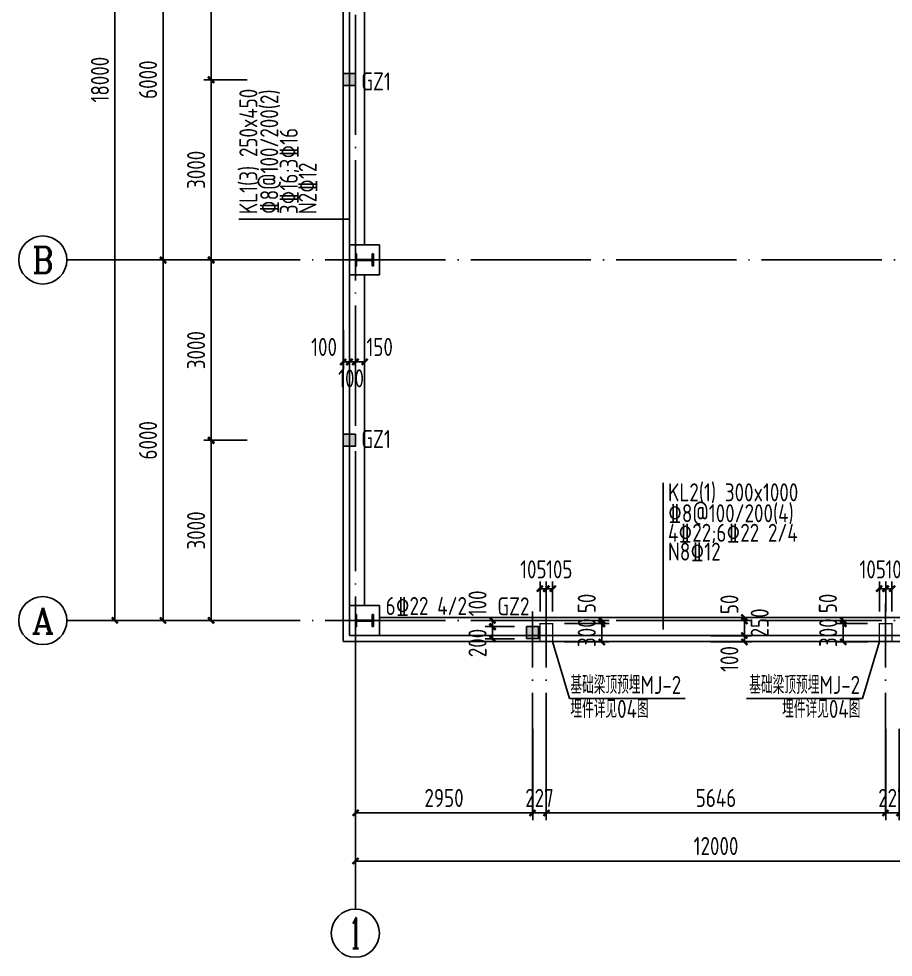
# Model space of a CAD drawing. Header units: millimetres. Extents: x 865974 to 875117, y 41124 to 44891.
# Drawn here: x 867465.5 to 867611, y 41396.4 to 41552.5 of the extents above; entities that cross this region are included whole.
import ezdxf
from ezdxf.enums import TextEntityAlignment as Align

# ---------------------------------------------------------------- set-up
doc = ezdxf.new("R2010")
doc.units = ezdxf.units.MM
doc.header["$LTSCALE"] = 1000
doc.header["$MEASUREMENT"] = 0
doc.linetypes.add('DOTE', pattern=[2.42, 2, -0.2, 0.02, -0.2])
for name, color, linetype in [('AXIS', 3, 'Continuous'), ('AXIS_TEXT', 7, 'Continuous'), ('DOTE', 1, 'DOTE'), ('M_Prof', 2, 'Continuous'), ('尺寸标注', 7, 'Continuous'), ('层14', 2, 'Continuous'), ('标注', 7, 'Continuous'), ('梁', 4, 'Continuous'), ('梁集中标注', 2, 'Continuous')]:
    doc.layers.add(name, color=color, linetype=linetype)
doc.styles.add('_TCH_AXIS', font='COMPLEX', dxfattribs={"bigfont": 'GBCBIG'})
doc.styles.add('COMPLEX', font='COMPLEX')
doc.styles.add('GBHZ', font='gbenor.shx', dxfattribs={"width": 0.9, "bigfont": 'gbcbig.shx'})
doc.dimstyles.new('Y100', dxfattribs={"dimscale": 0, "dimtxt": 3, "dimasz": 0.01, "dimexe": 1.2, "dimexo": 2, "dimgap": 1, "dimtad": 1, "dimdec": 0, "dimlfac": 100, "dimzin": 0, "dimdsep": 46, "dimtxsty": 'GBHZ', "dimblk": 'DX', "dimcen": 0.09, "dimdle": 1, "dimclrd": 7, "dimclre": 7, "dimclrt": 7, "dimadec": 0, "dimazin": 0, "dimtfac": 1, "dimtdec": 0, "dimtix": 1, "dimtmove": 2, "dimatfit": 3, "dimldrblk": 'DX', "dimfxl": 0, "dimtolj": 1, "dimtzin": 0, "dimarcsym": 0})

# ---------------------------------------------------------------- blocks, each defined once
blk = doc.blocks.new('_AXISO')
blk.add_circle((0, 0), 0.5)
at = {"layer": 'AXIS_TEXT', "style": 'COMPLEX', "width": 1.041667}
blk.add_attdef('A', text='', height=0.56, dxfattribs=at).set_placement((-0.25, -0.28), (0.25, -0.28), align=Align.FIT)
blk = doc.blocks.new('DX')
at = {"color": 0, "linetype": 'ByBlock', "const_width": 40}
blk.add_lwpolyline([(-54, -51), (46, 49)], dxfattribs=at)
blk = doc.blocks.new('*D600')
at = {"layer": 'Defpoints', "color": 0, "transparency": 16777216}
for p in [(867489.53, 41512.38), (867505.53, 41512.38), (867505.53, 41452.38)]:
    blk.add_point(p, dxfattribs=at)
at = {"layer": '标注', "color": 7, "lineweight": -2, "transparency": 16777216}
for p, q in [((867503.53, 41512.38), (867488.33, 41512.38)), ((867489.53, 41452.39), (867489.53, 41512.37)), ((867503.53, 41452.38), (867488.33, 41452.38))]:
    blk.add_line(p, q, dxfattribs=at)
at = {"layer": '标注', "color": 7, "lineweight": -2, "transparency": 16777216, "xscale": 0.01, "yscale": 0.01, "zscale": 0.01}
for p, rotation in [((867489.53, 41512.38), 90), ((867489.53, 41452.38), 270)]:
    blk.add_blockref('DX', p, dxfattribs=dict(at, rotation=rotation))
at = {"layer": '标注', "color": 7, "transparency": 16777216, "insert": (867487.03, 41482.38), "char_height": 3, "attachment_point": 5, "rotation": 90, "style": 'GBHZ'}
blk.add_mtext('\\A1;6000', dxfattribs=at)
blk = doc.blocks.new('*D601')
at = {"layer": 'Defpoints', "color": 0, "transparency": 16777216}
for p in [(867489.53, 41572.38), (867505.53, 41572.38), (867505.53, 41512.38)]:
    blk.add_point(p, dxfattribs=at)
at = {"layer": '标注', "color": 7, "lineweight": -2, "transparency": 16777216}
for p, q in [((867503.53, 41572.38), (867488.33, 41572.38)), ((867489.53, 41512.39), (867489.53, 41572.37)), ((867503.53, 41512.38), (867488.33, 41512.38))]:
    blk.add_line(p, q, dxfattribs=at)
at = {"layer": '标注', "color": 7, "lineweight": -2, "transparency": 16777216, "xscale": 0.01, "yscale": 0.01, "zscale": 0.01}
for p, rotation in [((867489.53, 41572.38), 90), ((867489.53, 41512.38), 270)]:
    blk.add_blockref('DX', p, dxfattribs=dict(at, rotation=rotation))
at = {"layer": '标注', "color": 7, "transparency": 16777216, "insert": (867487.03, 41542.38), "char_height": 3, "attachment_point": 5, "rotation": 90, "style": 'GBHZ'}
blk.add_mtext('\\A1;6000', dxfattribs=at)
blk = doc.blocks.new('*D603')
at = {"layer": 'Defpoints', "color": 0, "transparency": 16777216}
for p in [(867505.53, 41632.38), (867481.53, 41452.38), (867505.53, 41452.38)]:
    blk.add_point(p, dxfattribs=at)
at = {"layer": '标注', "color": 7, "lineweight": -2, "transparency": 16777216}
for p, q in [((867503.53, 41632.38), (867480.33, 41632.38)), ((867481.53, 41632.37), (867481.53, 41452.39)), ((867503.53, 41452.38), (867480.33, 41452.38))]:
    blk.add_line(p, q, dxfattribs=at)
at = {"layer": '标注', "color": 7, "lineweight": -2, "transparency": 16777216, "xscale": 0.01, "yscale": 0.01, "zscale": 0.01}
for p, rotation in [((867481.53, 41632.38), 90), ((867481.53, 41452.38), 270)]:
    blk.add_blockref('DX', p, dxfattribs=dict(at, rotation=rotation))
at = {"layer": '标注', "color": 7, "transparency": 16777216, "insert": (867479.03, 41542.38), "char_height": 3, "attachment_point": 5, "rotation": 90, "style": 'GBHZ'}
blk.add_mtext('\\A1;18000', dxfattribs=at)
blk = doc.blocks.new('*D604')
at = {"layer": 'Defpoints', "color": 0, "transparency": 16777216}
for p in [(867521.53, 41436.38), (867641.53, 41436.38), (867641.53, 41412.38)]:
    blk.add_point(p, dxfattribs=at)
at = {"layer": '标注', "color": 7, "lineweight": -2, "transparency": 16777216}
for p, q in [((867521.53, 41434.38), (867521.53, 41411.18)), ((867641.53, 41434.38), (867641.53, 41411.18)), ((867521.54, 41412.38), (867641.52, 41412.38))]:
    blk.add_line(p, q, dxfattribs=at)
at = {"layer": '标注', "color": 7, "lineweight": -2, "transparency": 16777216, "xscale": 0.01, "yscale": 0.01, "zscale": 0.01, "rotation": 180}
blk.add_blockref('DX', (867521.53, 41412.38), dxfattribs=at)
at = {"layer": '标注', "color": 7, "lineweight": -2, "transparency": 16777216, "xscale": 0.01, "yscale": 0.01, "zscale": 0.01}
blk.add_blockref('DX', (867641.53, 41412.38), dxfattribs=at)
at = {"layer": '标注', "color": 7, "transparency": 16777216, "insert": (867581.53, 41414.88), "char_height": 3, "attachment_point": 5, "style": 'GBHZ'}
blk.add_mtext('\\A1;12000', dxfattribs=at)
blk = doc.blocks.new('*D693')
at = {"layer": 'Defpoints', "color": 0, "transparency": 16777216}
for p in [(867497.53, 41482.38), (867505.53, 41482.38), (867505.53, 41452.38)]:
    blk.add_point(p, dxfattribs=at)
at = {"layer": '标注', "color": 7, "lineweight": -2, "transparency": 16777216}
for p, q in [((867503.53, 41482.38), (867496.33, 41482.38)), ((867497.53, 41452.39), (867497.53, 41482.37)), ((867503.53, 41452.38), (867496.33, 41452.38))]:
    blk.add_line(p, q, dxfattribs=at)
at = {"layer": '标注', "color": 7, "lineweight": -2, "transparency": 16777216, "xscale": 0.01, "yscale": 0.01, "zscale": 0.01}
for p, rotation in [((867497.53, 41482.38), 90), ((867497.53, 41452.38), 270)]:
    blk.add_blockref('DX', p, dxfattribs=dict(at, rotation=rotation))
at = {"layer": '标注', "color": 7, "transparency": 16777216, "insert": (867495.03, 41467.38), "char_height": 3, "attachment_point": 5, "rotation": 90, "style": 'GBHZ'}
blk.add_mtext('\\A1;3000', dxfattribs=at)
blk = doc.blocks.new('*D694')
at = {"layer": 'Defpoints', "color": 0, "transparency": 16777216}
for p in [(867505.53, 41512.38), (867497.53, 41482.38), (867505.53, 41482.38)]:
    blk.add_point(p, dxfattribs=at)
at = {"layer": '标注', "color": 7, "lineweight": -2, "transparency": 16777216}
for p, q in [((867503.53, 41512.38), (867496.33, 41512.38)), ((867497.53, 41512.37), (867497.53, 41482.39)), ((867503.53, 41482.38), (867496.33, 41482.38))]:
    blk.add_line(p, q, dxfattribs=at)
at = {"layer": '标注', "color": 7, "lineweight": -2, "transparency": 16777216, "xscale": 0.01, "yscale": 0.01, "zscale": 0.01}
for p, rotation in [((867497.53, 41512.38), 90), ((867497.53, 41482.38), 270)]:
    blk.add_blockref('DX', p, dxfattribs=dict(at, rotation=rotation))
at = {"layer": '标注', "color": 7, "transparency": 16777216, "insert": (867495.03, 41497.38), "char_height": 3, "attachment_point": 5, "rotation": 90, "style": 'GBHZ'}
blk.add_mtext('\\A1;3000', dxfattribs=at)
blk = doc.blocks.new('*D695')
at = {"layer": 'Defpoints', "color": 0, "transparency": 16777216}
for p in [(867505.53, 41572.38), (867497.53, 41542.38), (867505.53, 41542.38)]:
    blk.add_point(p, dxfattribs=at)
at = {"layer": '标注', "color": 7, "lineweight": -2, "transparency": 16777216}
for p, q in [((867503.53, 41572.38), (867496.33, 41572.38)), ((867497.53, 41572.37), (867497.53, 41542.39)), ((867503.53, 41542.38), (867496.33, 41542.38))]:
    blk.add_line(p, q, dxfattribs=at)
at = {"layer": '标注', "color": 7, "lineweight": -2, "transparency": 16777216, "xscale": 0.01, "yscale": 0.01, "zscale": 0.01}
for p, rotation in [((867497.53, 41572.38), 90), ((867497.53, 41542.38), 270)]:
    blk.add_blockref('DX', p, dxfattribs=dict(at, rotation=rotation))
at = {"layer": '标注', "color": 7, "transparency": 16777216, "insert": (867495.03, 41557.38), "char_height": 3, "attachment_point": 5, "rotation": 90, "style": 'GBHZ'}
blk.add_mtext('\\A1;3000', dxfattribs=at)
blk = doc.blocks.new('*D696')
at = {"layer": 'Defpoints', "color": 0, "transparency": 16777216}
for p in [(867497.53, 41542.38), (867505.53, 41542.38), (867505.53, 41512.38)]:
    blk.add_point(p, dxfattribs=at)
at = {"layer": '标注', "color": 7, "lineweight": -2, "transparency": 16777216}
for p, q in [((867503.53, 41542.38), (867496.33, 41542.38)), ((867497.53, 41512.39), (867497.53, 41542.37)), ((867503.53, 41512.38), (867496.33, 41512.38))]:
    blk.add_line(p, q, dxfattribs=at)
at = {"layer": '标注', "color": 7, "lineweight": -2, "transparency": 16777216, "xscale": 0.01, "yscale": 0.01, "zscale": 0.01}
for p, rotation in [((867497.53, 41542.38), 90), ((867497.53, 41512.38), 270)]:
    blk.add_blockref('DX', p, dxfattribs=dict(at, rotation=rotation))
at = {"layer": '标注', "color": 7, "transparency": 16777216, "insert": (867495.03, 41527.38), "char_height": 3, "attachment_point": 5, "rotation": 90, "style": 'GBHZ'}
blk.add_mtext('\\A1;3000', dxfattribs=at)
blk = doc.blocks.new('*D689')
at = {"layer": 'Defpoints', "color": 0, "transparency": 16777216}
for p in [(867521.53, 41436.38), (867551.03, 41436.38), (867551.03, 41420.38)]:
    blk.add_point(p, dxfattribs=at)
at = {"layer": '标注', "color": 7, "lineweight": -2, "transparency": 16777216}
for p, q in [((867521.53, 41434.38), (867521.53, 41419.18)), ((867551.03, 41434.38), (867551.03, 41419.18)), ((867521.54, 41420.38), (867551.02, 41420.38))]:
    blk.add_line(p, q, dxfattribs=at)
at = {"layer": '标注', "color": 7, "lineweight": -2, "transparency": 16777216, "xscale": 0.01, "yscale": 0.01, "zscale": 0.01, "rotation": 180}
blk.add_blockref('DX', (867521.53, 41420.38), dxfattribs=at)
at = {"layer": '标注', "color": 7, "lineweight": -2, "transparency": 16777216, "xscale": 0.01, "yscale": 0.01, "zscale": 0.01}
blk.add_blockref('DX', (867551.03, 41420.38), dxfattribs=at)
at = {"layer": '标注', "color": 7, "transparency": 16777216, "insert": (867536.28, 41422.88), "char_height": 3, "attachment_point": 5, "style": 'GBHZ'}
blk.add_mtext('\\A1;2950', dxfattribs=at)
blk = doc.blocks.new('*D690')
at = {"layer": 'Defpoints', "color": 0, "transparency": 16777216}
for p in [(867553.3, 41436.38), (867609.76, 41436.38), (867553.3, 41420.38)]:
    blk.add_point(p, dxfattribs=at)
at = {"layer": '标注', "color": 7, "lineweight": -2, "transparency": 16777216}
for p, q in [((867553.3, 41434.38), (867553.3, 41419.18)), ((867609.76, 41434.38), (867609.76, 41419.18)), ((867609.75, 41420.38), (867553.31, 41420.38))]:
    blk.add_line(p, q, dxfattribs=at)
at = {"layer": '标注', "color": 7, "lineweight": -2, "transparency": 16777216, "xscale": 0.01, "yscale": 0.01, "zscale": 0.01, "rotation": 180}
blk.add_blockref('DX', (867553.3, 41420.38), dxfattribs=at)
at = {"layer": '标注', "color": 7, "lineweight": -2, "transparency": 16777216, "xscale": 0.01, "yscale": 0.01, "zscale": 0.01}
blk.add_blockref('DX', (867609.76, 41420.38), dxfattribs=at)
at = {"layer": '标注', "color": 7, "transparency": 16777216, "insert": (867581.53, 41422.88), "char_height": 3, "attachment_point": 5, "style": 'GBHZ'}
blk.add_mtext('\\A1;5646', dxfattribs=at)
blk = doc.blocks.new('*D685')
at = {"layer": 'Defpoints', "color": 0, "transparency": 16777216}
for p in [(867578.6, 41449.88), (867586.26, 41449.88), (867578.6, 41448.88)]:
    blk.add_point(p, dxfattribs=at)
at = {"layer": '标注', "color": 7, "lineweight": -2, "transparency": 16777216}
for p, q in [((867580.6, 41449.88), (867587.46, 41449.88)), ((867586.26, 41449.89), (867586.26, 41449.9)), ((867586.26, 41448.88), (867586.26, 41449.88)), ((867580.6, 41448.88), (867587.46, 41448.88)), ((867586.26, 41448.87), (867586.26, 41448.86))]:
    blk.add_line(p, q, dxfattribs=at)
at = {"layer": '标注', "color": 7, "lineweight": -2, "transparency": 16777216, "xscale": 0.01, "yscale": 0.01, "zscale": 0.01}
for p, rotation in [((867586.26, 41449.88), 270), ((867586.26, 41448.88), 90)]:
    blk.add_blockref('DX', p, dxfattribs=dict(at, rotation=rotation))
at = {"layer": '标注', "color": 7, "transparency": 16777216, "insert": (867583.76, 41446), "char_height": 3, "attachment_point": 5, "rotation": 90, "style": 'GBHZ'}
blk.add_mtext('\\A1;100', dxfattribs=at)
blk = doc.blocks.new('*D652')
at = {"layer": 'Defpoints', "color": 0, "transparency": 16777216}
for p in [(867578.6, 41452.88), (867578.6, 41452.38), (867586.26, 41452.38)]:
    blk.add_point(p, dxfattribs=at)
at = {"layer": '标注', "color": 7, "lineweight": -2, "transparency": 16777216}
for p, q in [((867580.6, 41452.88), (867587.46, 41452.88)), ((867580.6, 41452.38), (867587.46, 41452.38)), ((867586.26, 41452.89), (867586.26, 41452.9)), ((867586.26, 41452.88), (867586.26, 41452.38)), ((867586.26, 41452.37), (867586.26, 41452.36))]:
    blk.add_line(p, q, dxfattribs=at)
at = {"layer": '标注', "color": 7, "lineweight": -2, "transparency": 16777216, "xscale": 0.01, "yscale": 0.01, "zscale": 0.01}
for p, rotation in [((867586.26, 41452.88), 270), ((867586.26, 41452.38), 90)]:
    blk.add_blockref('DX', p, dxfattribs=dict(at, rotation=rotation))
at = {"layer": '标注', "color": 7, "transparency": 16777216, "insert": (867583.76, 41455.08), "char_height": 3, "attachment_point": 5, "rotation": 90, "style": 'GBHZ'}
blk.add_mtext('\\A1;50', dxfattribs=at)
blk = doc.blocks.new('*D651')
at = {"layer": 'Defpoints', "color": 0, "transparency": 16777216}
for p in [(867553.3, 41457.7), (867552.25, 41451.88), (867553.3, 41451.88)]:
    blk.add_point(p, dxfattribs=at)
at = {"layer": '标注', "color": 7, "lineweight": -2, "transparency": 16777216}
for p, q in [((867552.25, 41453.88), (867552.25, 41458.9)), ((867553.3, 41453.88), (867553.3, 41458.9)), ((867552.24, 41457.7), (867552.23, 41457.7)), ((867552.25, 41457.7), (867553.3, 41457.7)), ((867553.31, 41457.7), (867553.32, 41457.7))]:
    blk.add_line(p, q, dxfattribs=at)
at = {"layer": '标注', "color": 7, "lineweight": -2, "transparency": 16777216, "xscale": 0.01, "yscale": 0.01, "zscale": 0.01}
blk.add_blockref('DX', (867552.25, 41457.7), dxfattribs=at)
at = {"layer": '标注', "color": 7, "lineweight": -2, "transparency": 16777216, "xscale": 0.01, "yscale": 0.01, "zscale": 0.01, "rotation": 180}
blk.add_blockref('DX', (867553.3, 41457.7), dxfattribs=at)
at = {"layer": '标注', "color": 7, "transparency": 16777216, "insert": (867551.14, 41460.91), "char_height": 3, "attachment_point": 5, "style": 'GBHZ'}
blk.add_mtext('\\A1;105', dxfattribs=at)
blk = doc.blocks.new('*D645')
at = {"layer": 'Defpoints', "color": 0, "transparency": 16777216}
for p in [(867553.3, 41457.7), (867553.3, 41451.88), (867554.35, 41451.88)]:
    blk.add_point(p, dxfattribs=at)
at = {"layer": '标注', "color": 7, "lineweight": -2, "transparency": 16777216}
for p, q in [((867553.3, 41453.88), (867553.3, 41458.9)), ((867554.35, 41453.88), (867554.35, 41458.9)), ((867553.29, 41457.7), (867553.28, 41457.7)), ((867554.35, 41457.7), (867553.3, 41457.7)), ((867554.36, 41457.7), (867554.37, 41457.7))]:
    blk.add_line(p, q, dxfattribs=at)
at = {"layer": '标注', "color": 7, "lineweight": -2, "transparency": 16777216, "xscale": 0.01, "yscale": 0.01, "zscale": 0.01}
blk.add_blockref('DX', (867553.3, 41457.7), dxfattribs=at)
at = {"layer": '标注', "color": 7, "lineweight": -2, "transparency": 16777216, "xscale": 0.01, "yscale": 0.01, "zscale": 0.01, "rotation": 180}
blk.add_blockref('DX', (867554.35, 41457.7), dxfattribs=at)
at = {"layer": '标注', "color": 7, "transparency": 16777216, "insert": (867555.45, 41460.91), "char_height": 3, "attachment_point": 5, "style": 'GBHZ'}
blk.add_mtext('\\A1;105', dxfattribs=at)
blk = doc.blocks.new('*D646')
at = {"layer": 'Defpoints', "color": 0, "transparency": 16777216}
for p in [(867551.03, 41436.38), (867553.3, 41436.38), (867551.03, 41420.38)]:
    blk.add_point(p, dxfattribs=at)
at = {"layer": '标注', "color": 7, "lineweight": -2, "transparency": 16777216}
for p, q in [((867551.03, 41434.38), (867551.03, 41419.18)), ((867553.3, 41434.38), (867553.3, 41419.18)), ((867551.02, 41420.38), (867551.01, 41420.38)), ((867553.3, 41420.38), (867551.03, 41420.38)), ((867553.31, 41420.38), (867553.32, 41420.38))]:
    blk.add_line(p, q, dxfattribs=at)
at = {"layer": '标注', "color": 7, "lineweight": -2, "transparency": 16777216, "xscale": 0.01, "yscale": 0.01, "zscale": 0.01}
blk.add_blockref('DX', (867551.03, 41420.38), dxfattribs=at)
at = {"layer": '标注', "color": 7, "lineweight": -2, "transparency": 16777216, "xscale": 0.01, "yscale": 0.01, "zscale": 0.01, "rotation": 180}
blk.add_blockref('DX', (867553.3, 41420.38), dxfattribs=at)
at = {"layer": '标注', "color": 7, "transparency": 16777216, "insert": (867552.16, 41422.88), "char_height": 3, "attachment_point": 5, "style": 'GBHZ'}
blk.add_mtext('\\A1;227', dxfattribs=at)
blk = doc.blocks.new('*D648')
at = {"layer": 'Defpoints', "color": 0, "transparency": 16777216}
for p in [(867609.76, 41457.7), (867609.76, 41451.88), (867610.81, 41451.88)]:
    blk.add_point(p, dxfattribs=at)
at = {"layer": '标注', "color": 7, "lineweight": -2, "transparency": 16777216}
for p, q in [((867609.76, 41453.88), (867609.76, 41458.9)), ((867610.81, 41453.88), (867610.81, 41458.9)), ((867609.75, 41457.7), (867609.74, 41457.7)), ((867610.81, 41457.7), (867609.76, 41457.7)), ((867610.82, 41457.7), (867610.83, 41457.7))]:
    blk.add_line(p, q, dxfattribs=at)
at = {"layer": '标注', "color": 7, "lineweight": -2, "transparency": 16777216, "xscale": 0.01, "yscale": 0.01, "zscale": 0.01}
blk.add_blockref('DX', (867609.76, 41457.7), dxfattribs=at)
at = {"layer": '标注', "color": 7, "lineweight": -2, "transparency": 16777216, "xscale": 0.01, "yscale": 0.01, "zscale": 0.01, "rotation": 180}
blk.add_blockref('DX', (867610.81, 41457.7), dxfattribs=at)
at = {"layer": '标注', "color": 7, "transparency": 16777216, "insert": (867611.91, 41460.91), "char_height": 3, "attachment_point": 5, "style": 'GBHZ'}
blk.add_mtext('\\A1;105', dxfattribs=at)
blk = doc.blocks.new('*D649')
at = {"layer": 'Defpoints', "color": 0, "transparency": 16777216}
for p in [(867609.76, 41457.7), (867608.71, 41451.88), (867609.76, 41451.88)]:
    blk.add_point(p, dxfattribs=at)
at = {"layer": '标注', "color": 7, "lineweight": -2, "transparency": 16777216}
for p, q in [((867608.71, 41453.88), (867608.71, 41458.9)), ((867609.76, 41453.88), (867609.76, 41458.9)), ((867608.7, 41457.7), (867608.69, 41457.7)), ((867608.71, 41457.7), (867609.76, 41457.7)), ((867609.77, 41457.7), (867609.78, 41457.7))]:
    blk.add_line(p, q, dxfattribs=at)
at = {"layer": '标注', "color": 7, "lineweight": -2, "transparency": 16777216, "xscale": 0.01, "yscale": 0.01, "zscale": 0.01}
blk.add_blockref('DX', (867608.71, 41457.7), dxfattribs=at)
at = {"layer": '标注', "color": 7, "lineweight": -2, "transparency": 16777216, "xscale": 0.01, "yscale": 0.01, "zscale": 0.01, "rotation": 180}
blk.add_blockref('DX', (867609.76, 41457.7), dxfattribs=at)
at = {"layer": '标注', "color": 7, "transparency": 16777216, "insert": (867607.6, 41460.91), "char_height": 3, "attachment_point": 5, "style": 'GBHZ'}
blk.add_mtext('\\A1;105', dxfattribs=at)
blk = doc.blocks.new('*D650')
at = {"layer": 'Defpoints', "color": 0, "transparency": 16777216}
for p in [(867609.76, 41436.38), (867612.03, 41436.38), (867612.03, 41420.38)]:
    blk.add_point(p, dxfattribs=at)
at = {"layer": '标注', "color": 7, "lineweight": -2, "transparency": 16777216}
for p, q in [((867609.76, 41434.38), (867609.76, 41419.18)), ((867612.03, 41434.38), (867612.03, 41419.18)), ((867609.75, 41420.38), (867609.74, 41420.38)), ((867609.76, 41420.38), (867612.03, 41420.38)), ((867612.04, 41420.38), (867612.05, 41420.38))]:
    blk.add_line(p, q, dxfattribs=at)
at = {"layer": '标注', "color": 7, "lineweight": -2, "transparency": 16777216, "xscale": 0.01, "yscale": 0.01, "zscale": 0.01}
blk.add_blockref('DX', (867609.76, 41420.38), dxfattribs=at)
at = {"layer": '标注', "color": 7, "lineweight": -2, "transparency": 16777216, "xscale": 0.01, "yscale": 0.01, "zscale": 0.01, "rotation": 180}
blk.add_blockref('DX', (867612.03, 41420.38), dxfattribs=at)
at = {"layer": '标注', "color": 7, "transparency": 16777216, "insert": (867610.89, 41422.88), "char_height": 3, "attachment_point": 5, "style": 'GBHZ'}
blk.add_mtext('\\A1;227', dxfattribs=at)
blk = doc.blocks.new('*D764')
at = {"layer": 'Defpoints', "color": 0, "transparency": 16777216}
for p in [(867578.6, 41452.38), (867586.26, 41452.38), (867578.6, 41449.88)]:
    blk.add_point(p, dxfattribs=at)
at = {"layer": '标注', "color": 7, "lineweight": -2, "transparency": 16777216}
for p, q in [((867580.6, 41452.38), (867587.46, 41452.38)), ((867586.26, 41449.89), (867586.26, 41452.37)), ((867580.6, 41449.88), (867587.46, 41449.88))]:
    blk.add_line(p, q, dxfattribs=at)
at = {"layer": '标注', "color": 7, "lineweight": -2, "transparency": 16777216, "xscale": 0.01, "yscale": 0.01, "zscale": 0.01}
for p, rotation in [((867586.26, 41452.38), 90), ((867586.26, 41449.88), 270)]:
    blk.add_blockref('DX', p, dxfattribs=dict(at, rotation=rotation))
at = {"layer": '标注', "color": 7, "transparency": 16777216, "insert": (867588.8, 41452), "char_height": 3, "attachment_point": 5, "rotation": 90, "style": 'GBHZ'}
blk.add_mtext('\\A1;250', dxfattribs=at)
blk = doc.blocks.new('*D766')
at = {"layer": 'Defpoints', "color": 0, "transparency": 16777216}
for p in [(867519.53, 41502.73), (867520.53, 41502.73), (867520.53, 41495.41)]:
    blk.add_point(p, dxfattribs=at)
at = {"layer": '标注', "color": 7, "lineweight": -2, "transparency": 16777216}
for p, q in [((867519.53, 41500.73), (867519.53, 41494.21)), ((867520.53, 41500.73), (867520.53, 41494.21)), ((867519.52, 41495.41), (867519.51, 41495.41)), ((867519.53, 41495.41), (867520.53, 41495.41)), ((867520.54, 41495.41), (867520.55, 41495.41))]:
    blk.add_line(p, q, dxfattribs=at)
at = {"layer": '标注', "color": 7, "lineweight": -2, "transparency": 16777216, "xscale": 0.01, "yscale": 0.01, "zscale": 0.01}
blk.add_blockref('DX', (867519.53, 41495.41), dxfattribs=at)
at = {"layer": '标注', "color": 7, "lineweight": -2, "transparency": 16777216, "xscale": 0.01, "yscale": 0.01, "zscale": 0.01, "rotation": 180}
blk.add_blockref('DX', (867520.53, 41495.41), dxfattribs=at)
at = {"layer": '标注', "color": 7, "transparency": 16777216, "insert": (867516.32, 41497.91), "char_height": 3, "attachment_point": 5, "style": 'GBHZ'}
blk.add_mtext('\\A1;100', dxfattribs=at)
blk = doc.blocks.new('*D767')
at = {"layer": 'Defpoints', "color": 0, "transparency": 16777216}
for p in [(867521.53, 41502.73), (867523.03, 41502.73), (867523.03, 41495.41)]:
    blk.add_point(p, dxfattribs=at)
at = {"layer": '标注', "color": 7, "lineweight": -2, "transparency": 16777216}
for p, q in [((867521.53, 41500.73), (867521.53, 41494.21)), ((867523.03, 41500.73), (867523.03, 41494.21)), ((867521.52, 41495.41), (867521.51, 41495.41)), ((867521.53, 41495.41), (867523.03, 41495.41)), ((867523.04, 41495.41), (867523.05, 41495.41))]:
    blk.add_line(p, q, dxfattribs=at)
at = {"layer": '标注', "color": 7, "lineweight": -2, "transparency": 16777216, "xscale": 0.01, "yscale": 0.01, "zscale": 0.01}
blk.add_blockref('DX', (867521.53, 41495.41), dxfattribs=at)
at = {"layer": '标注', "color": 7, "lineweight": -2, "transparency": 16777216, "xscale": 0.01, "yscale": 0.01, "zscale": 0.01, "rotation": 180}
blk.add_blockref('DX', (867523.03, 41495.41), dxfattribs=at)
at = {"layer": '标注', "color": 7, "transparency": 16777216, "insert": (867525.57, 41497.91), "char_height": 3, "attachment_point": 5, "style": 'GBHZ'}
blk.add_mtext('\\A1;150', dxfattribs=at)
blk = doc.blocks.new('*D765')
at = {"layer": 'Defpoints', "color": 0, "transparency": 16777216}
for p in [(867520.53, 41502.73), (867521.53, 41502.73), (867520.53, 41495.41)]:
    blk.add_point(p, dxfattribs=at)
at = {"layer": '标注', "color": 7, "lineweight": -2, "transparency": 16777216}
for p, q in [((867520.53, 41500.73), (867520.53, 41494.21)), ((867521.53, 41500.73), (867521.53, 41494.21)), ((867520.52, 41495.41), (867520.51, 41495.41)), ((867521.53, 41495.41), (867520.53, 41495.41)), ((867521.54, 41495.41), (867521.55, 41495.41))]:
    blk.add_line(p, q, dxfattribs=at)
at = {"layer": '标注', "color": 7, "lineweight": -2, "transparency": 16777216, "xscale": 0.01, "yscale": 0.01, "zscale": 0.01}
blk.add_blockref('DX', (867520.53, 41495.41), dxfattribs=at)
at = {"layer": '标注', "color": 7, "lineweight": -2, "transparency": 16777216, "xscale": 0.01, "yscale": 0.01, "zscale": 0.01, "rotation": 180}
blk.add_blockref('DX', (867521.53, 41495.41), dxfattribs=at)
at = {"layer": '标注', "color": 7, "transparency": 16777216, "insert": (867520.81, 41492.69), "char_height": 3, "attachment_point": 5, "style": 'GBHZ'}
blk.add_mtext('\\A1;100', dxfattribs=at)
blk = doc.blocks.new('*D771')
at = {"layer": 'Defpoints', "color": 0, "transparency": 16777216}
for p in [(867554.35, 41451.88), (867562.53, 41451.88), (867554.35, 41448.88)]:
    blk.add_point(p, dxfattribs=at)
at = {"layer": '标注', "color": 7, "lineweight": -2, "transparency": 16777216}
for p, q in [((867556.35, 41451.88), (867563.73, 41451.88)), ((867562.53, 41451.89), (867562.53, 41451.9)), ((867562.53, 41448.88), (867562.53, 41451.88)), ((867556.35, 41448.88), (867563.73, 41448.88)), ((867562.53, 41448.87), (867562.53, 41448.86))]:
    blk.add_line(p, q, dxfattribs=at)
at = {"layer": '标注', "color": 7, "lineweight": -2, "transparency": 16777216, "xscale": 0.01, "yscale": 0.01, "zscale": 0.01}
for p, rotation in [((867562.53, 41451.88), 270), ((867562.53, 41448.88), 90)]:
    blk.add_blockref('DX', p, dxfattribs=dict(at, rotation=rotation))
at = {"layer": '标注', "color": 7, "transparency": 16777216, "insert": (867560.03, 41450.38), "char_height": 3, "attachment_point": 5, "rotation": 90, "style": 'GBHZ'}
blk.add_mtext('\\A1;300', dxfattribs=at)
blk = doc.blocks.new('*D772')
at = {"layer": 'Defpoints', "color": 0, "transparency": 16777216}
for p in [(867554.35, 41452.38), (867562.53, 41452.38), (867554.35, 41451.88)]:
    blk.add_point(p, dxfattribs=at)
at = {"layer": '标注', "color": 7, "lineweight": -2, "transparency": 16777216}
for p, q in [((867556.35, 41452.38), (867563.73, 41452.38)), ((867562.53, 41452.39), (867562.53, 41452.4)), ((867562.53, 41451.88), (867562.53, 41452.38)), ((867556.35, 41451.88), (867563.73, 41451.88)), ((867562.53, 41451.87), (867562.53, 41451.86))]:
    blk.add_line(p, q, dxfattribs=at)
at = {"layer": '标注', "color": 7, "lineweight": -2, "transparency": 16777216, "xscale": 0.01, "yscale": 0.01, "zscale": 0.01}
for p, rotation in [((867562.53, 41452.38), 270), ((867562.53, 41451.88), 90)]:
    blk.add_blockref('DX', p, dxfattribs=dict(at, rotation=rotation))
at = {"layer": '标注', "color": 7, "transparency": 16777216, "insert": (867560.03, 41455.24), "char_height": 3, "attachment_point": 5, "rotation": 90, "style": 'GBHZ'}
blk.add_mtext('\\A1;50', dxfattribs=at)
blk = doc.blocks.new('*D773')
at = {"layer": 'Defpoints', "color": 0, "transparency": 16777216}
for p in [(867544.35, 41451.38), (867550.03, 41451.38), (867550.03, 41449.38)]:
    blk.add_point(p, dxfattribs=at)
at = {"layer": '标注', "color": 7, "lineweight": -2, "transparency": 16777216}
for p, q in [((867548.03, 41451.38), (867543.15, 41451.38)), ((867544.35, 41451.39), (867544.35, 41451.4)), ((867544.35, 41449.38), (867544.35, 41451.38)), ((867548.03, 41449.38), (867543.15, 41449.38)), ((867544.35, 41449.37), (867544.35, 41449.36))]:
    blk.add_line(p, q, dxfattribs=at)
at = {"layer": '标注', "color": 7, "lineweight": -2, "transparency": 16777216, "xscale": 0.01, "yscale": 0.01, "zscale": 0.01}
for p, rotation in [((867544.35, 41451.38), 270), ((867544.35, 41449.38), 90)]:
    blk.add_blockref('DX', p, dxfattribs=dict(at, rotation=rotation))
at = {"layer": '标注', "color": 7, "transparency": 16777216, "insert": (867541.85, 41448.66), "char_height": 3, "attachment_point": 5, "rotation": 90, "style": 'GBHZ'}
blk.add_mtext('\\A1;200', dxfattribs=at)
blk = doc.blocks.new('*D774')
at = {"layer": 'Defpoints', "color": 0, "transparency": 16777216}
for p in [(867544.35, 41452.38), (867550.03, 41452.38), (867550.03, 41451.38)]:
    blk.add_point(p, dxfattribs=at)
at = {"layer": '标注', "color": 7, "lineweight": -2, "transparency": 16777216}
for p, q in [((867548.03, 41452.38), (867543.15, 41452.38)), ((867544.35, 41452.39), (867544.35, 41452.4)), ((867544.35, 41451.38), (867544.35, 41452.38)), ((867548.03, 41451.38), (867543.15, 41451.38)), ((867544.35, 41451.37), (867544.35, 41451.36))]:
    blk.add_line(p, q, dxfattribs=at)
at = {"layer": '标注', "color": 7, "lineweight": -2, "transparency": 16777216, "xscale": 0.01, "yscale": 0.01, "zscale": 0.01}
for p, rotation in [((867544.35, 41452.38), 270), ((867544.35, 41451.38), 90)]:
    blk.add_blockref('DX', p, dxfattribs=dict(at, rotation=rotation))
at = {"layer": '标注', "color": 7, "transparency": 16777216, "insert": (867541.85, 41455.25), "char_height": 3, "attachment_point": 5, "rotation": 90, "style": 'GBHZ'}
blk.add_mtext('\\A1;100', dxfattribs=at)
blk = doc.blocks.new('*D775')
at = {"layer": 'Defpoints', "color": 0, "transparency": 16777216}
for p in [(867602.7, 41451.88), (867608.71, 41451.88), (867608.71, 41448.88)]:
    blk.add_point(p, dxfattribs=at)
at = {"layer": '标注', "color": 7, "lineweight": -2, "transparency": 16777216}
for p, q in [((867606.71, 41451.88), (867601.5, 41451.88)), ((867602.7, 41451.89), (867602.7, 41451.9)), ((867602.7, 41448.88), (867602.7, 41451.88)), ((867606.71, 41448.88), (867601.5, 41448.88)), ((867602.7, 41448.87), (867602.7, 41448.86))]:
    blk.add_line(p, q, dxfattribs=at)
at = {"layer": '标注', "color": 7, "lineweight": -2, "transparency": 16777216, "xscale": 0.01, "yscale": 0.01, "zscale": 0.01}
for p, rotation in [((867602.7, 41451.88), 270), ((867602.7, 41448.88), 90)]:
    blk.add_blockref('DX', p, dxfattribs=dict(at, rotation=rotation))
at = {"layer": '标注', "color": 7, "transparency": 16777216, "insert": (867600.2, 41450.38), "char_height": 3, "attachment_point": 5, "rotation": 90, "style": 'GBHZ'}
blk.add_mtext('\\A1;300', dxfattribs=at)
blk = doc.blocks.new('*D776')
at = {"layer": 'Defpoints', "color": 0, "transparency": 16777216}
for p in [(867602.7, 41452.38), (867608.71, 41452.38), (867608.71, 41451.88)]:
    blk.add_point(p, dxfattribs=at)
at = {"layer": '标注', "color": 7, "lineweight": -2, "transparency": 16777216}
for p, q in [((867606.71, 41452.38), (867601.5, 41452.38)), ((867602.7, 41452.39), (867602.7, 41452.4)), ((867602.7, 41451.88), (867602.7, 41452.38)), ((867606.71, 41451.88), (867601.5, 41451.88)), ((867602.7, 41451.87), (867602.7, 41451.86))]:
    blk.add_line(p, q, dxfattribs=at)
at = {"layer": '标注', "color": 7, "lineweight": -2, "transparency": 16777216, "xscale": 0.01, "yscale": 0.01, "zscale": 0.01}
for p, rotation in [((867602.7, 41452.38), 270), ((867602.7, 41451.88), 90)]:
    blk.add_blockref('DX', p, dxfattribs=dict(at, rotation=rotation))
at = {"layer": '标注', "color": 7, "transparency": 16777216, "insert": (867600.14, 41455.24), "char_height": 3, "attachment_point": 5, "rotation": 90, "style": 'GBHZ'}
blk.add_mtext('\\A1;50', dxfattribs=at)

msp = doc.modelspace()

# ---------------------------------------------------------------- linework, layer by layer
for points in [[(867520.526, 41509.884), (867525.526, 41509.884), (867525.526, 41514.884), (867520.526, 41514.884)], [(867520.526, 41449.884), (867525.526, 41449.884), (867525.526, 41454.884), (867520.526, 41454.884)]]:
    msp.add_lwpolyline(points, close=True)
at = {"layer": 'AXIS', "color": 0}
for p, q in [((867505.526, 41512.384), (867473.526, 41512.384)), ((867505.526, 41452.384), (867473.526, 41452.384)), ((867521.526, 41436.384), (867521.526, 41404.384))]:
    msp.add_line(p, q, dxfattribs=at)
at = {"layer": 'DOTE', "linetype": 'DOTE', "ltscale": 0.01}
for p, q in [((867521.526, 41436.384), (867521.526, 41648.384)), ((867657.526, 41512.384), (867505.526, 41512.384)), ((867553.296, 41420.384), (867553.296, 41455.255)), ((867609.756, 41420.384), (867609.756, 41455.255)), ((867551.026, 41420.384), (867551.026, 41453.883)), ((867657.526, 41452.384), (867505.526, 41452.384))]:
    msp.add_line(p, q, dxfattribs=at)
at = {"layer": 'M_Prof'}
for points in [[(867521.526, 41513.384), (867521.526, 41511.384), (867521.726, 41511.384), (867521.726, 41512.294), (867524.326, 41512.294), (867524.326, 41511.384), (867524.526, 41511.384), (867524.526, 41513.384), (867524.326, 41513.384), (867524.326, 41512.474), (867521.726, 41512.474), (867521.726, 41513.384)], [(867521.526, 41453.384), (867521.526, 41451.384), (867521.726, 41451.384), (867521.726, 41452.294), (867524.326, 41452.294), (867524.326, 41451.384), (867524.526, 41451.384), (867524.526, 41453.384), (867524.326, 41453.384), (867524.326, 41452.474), (867521.726, 41452.474), (867521.726, 41453.384)]]:
    msp.add_lwpolyline(points, close=True, dxfattribs=at)
at = {"layer": '尺寸标注', "color": 6, "linetype": 'ByBlock', "const_width": 0.2}
for points in [[(867552.246, 41451.884), (867554.346, 41451.884), (867554.346, 41448.884), (867552.246, 41448.884)], [(867610.806, 41451.884), (867608.706, 41451.884), (867608.706, 41448.884), (867610.806, 41448.884)]]:
    msp.add_lwpolyline(points, close=True, dxfattribs=at)
at = {"layer": '层14'}
for points in [[(867519.526, 41541.384), (867521.526, 41541.384), (867521.526, 41543.384), (867519.526, 41543.384)], [(867519.526, 41481.384), (867521.526, 41481.384), (867521.526, 41483.384), (867519.526, 41483.384)], [(867550.026, 41449.384), (867552.026, 41449.384), (867552.026, 41451.384), (867550.026, 41451.384)]]:
    msp.add_lwpolyline(points, close=True, dxfattribs=at)
for points in [[(867519.526, 41541.384), (867519.526, 41543.384), (867521.526, 41541.384), (867521.526, 41543.384)], [(867519.526, 41481.384), (867519.526, 41483.384), (867521.526, 41481.384), (867521.526, 41483.384)], [(867550.026, 41449.384), (867550.026, 41451.384), (867552.026, 41449.384), (867552.026, 41451.384)]]:
    msp.add_solid(points, dxfattribs=at)
at = {"layer": '标注'}
for p, q in [((867554.346, 41448.884), (867557.136, 41439.435)), ((867608.706, 41448.884), (867605.917, 41439.435)), ((867557.136, 41439.435), (867576.427, 41439.435)), ((867605.917, 41439.435), (867586.626, 41439.435))]:
    msp.add_line(p, q, dxfattribs=at)
at = {"layer": '梁'}
for p, q in [((867519.526, 41635.884), (867519.526, 41448.884)), ((867520.526, 41569.884), (867520.526, 41449.884)), ((867523.026, 41569.884), (867523.026, 41514.884)), ((867523.026, 41509.884), (867523.026, 41454.884)), ((867637.526, 41452.884), (867525.526, 41452.884)), ((867642.526, 41449.884), (867525.526, 41449.884)), ((867643.526, 41448.884), (867519.526, 41448.884))]:
    msp.add_line(p, q, dxfattribs=at)
at = {"layer": '梁集中标注'}
for p, q in [((867520.642, 41519.171), (867502.133, 41519.171)), ((867572.72, 41450.918), (867572.72, 41475.318))]:
    msp.add_line(p, q, dxfattribs=at)

# ---------------------------------------------------------------- block references
at = {"layer": 'AXIS', "color": 0}
ref = msp.add_blockref('_AXISO', (867469.526, 41512.384), dxfattribs=dict(at, xscale=8, yscale=8, zscale=8))
ref.add_attrib('A', 'B', dxfattribs={"layer": 'AXIS_TEXT', "color": 0, "height": 4.353, "style": '_TCH_AXIS'}).set_placement((867467.765, 41510.207), (867471.288, 41510.207), align=Align.FIT)
ref = msp.add_blockref('_AXISO', (867469.526, 41452.384), dxfattribs=dict(at, xscale=8, yscale=8, zscale=8))
ref.add_attrib('A', 'A', dxfattribs={"layer": 'AXIS_TEXT', "color": 0, "height": 4.252, "style": '_TCH_AXIS'}).set_placement((867467.704, 41450.258), (867471.349, 41450.258), align=Align.FIT)
ref = msp.add_blockref('_AXISO', (867521.526, 41400.384), dxfattribs=dict(at, xscale=8, yscale=8, zscale=8))
ref.add_attrib('A', '1', dxfattribs={"layer": 'AXIS_TEXT', "color": 0, "height": 5.147, "style": '_TCH_AXIS'}).set_placement((867520.423, 41397.81), (867522.629, 41397.81), align=Align.FIT)

# ---------------------------------------------------------------- texts
at = {"layer": '梁集中标注', "style": 'GBHZ', "width": 0.9}
for s, p in [('GZ1', (867522.51, 41540.585)), ('GZ1', (867522.51, 41481.093)), ('KL2(1) 300x1000', (867573.547, 41472.224)), ('%%1328@100/200(4)', (867573.547, 41468.747)), ('4%%13222;6%%13222 2/4', (867573.547, 41465.499)), ('N8%%13212', (867573.547, 41462.365)), ('6%%13222 4/2', (867526.558, 41453.313)), ('GZ2', (867545.152, 41453.256)), ('基础梁顶预埋MJ-2', (867557.303, 41440.192)), ('基础梁顶预埋MJ-2', (867587.065, 41440.192)), ('埋件详见04图', (867557.303, 41436.194)), ('埋件详见04图', (867592.531, 41436.194))]:
    msp.add_text(s, height=3, dxfattribs=at).set_placement(p)
for s, p in [('KL1(3) 250x450', (867505.227, 41519.998)), ('%%1328@100/200(2)', (867508.704, 41519.998)), ('3%%13216;3%%13216', (867511.952, 41519.998)), ('N2%%13212', (867515.087, 41519.998))]:
    msp.add_text(s, height=3, rotation=90, dxfattribs=at).set_placement(p)

# ---------------------------------------------------------------- dimensions: what is measured, and where the dimension line sits
at = {"layer": '标注'}
for base, p1, p2, angle, override, picture, middle in [((867481.526, 41452.384), (867505.526, 41632.384), (867505.526, 41452.384), 90, {"dimscale": 1, "dimfxl": 150}, '*D603', (867479.026, 41542.384)), ((867489.526, 41572.384), (867505.526, 41512.384), (867505.526, 41572.384), 90, {"dimscale": 1, "dimfxl": 150}, '*D601', (867487.026, 41542.384)), ((867497.526, 41542.384), (867505.526, 41572.384), (867505.526, 41542.384), 270, {"dimscale": 1, "dimfxl": 150}, '*D695', (867495.026, 41557.384)), ((867497.526, 41542.384), (867505.526, 41512.384), (867505.526, 41542.384), 90, {"dimscale": 1, "dimfxl": 150}, '*D696', (867495.026, 41527.384)), ((867489.526, 41512.384), (867505.526, 41452.384), (867505.526, 41512.384), 90, {"dimscale": 1, "dimfxl": 150}, '*D600', (867487.026, 41482.384)), ((867497.526, 41482.384), (867505.526, 41512.384), (867505.526, 41482.384), 270, {"dimscale": 1, "dimfxl": 150}, '*D694', (867495.026, 41497.384)), ((867497.526, 41482.384), (867505.526, 41452.384), (867505.526, 41482.384), 90, {"dimscale": 1, "dimfxl": 150}, '*D693', (867495.026, 41467.384)), ((867562.526, 41451.884), (867554.346, 41448.884), (867554.346, 41451.884), 90, {"dimscale": 1, "dimfxl": 2}, '*D771', (867560.026, 41450.384)), ((867602.697, 41451.884), (867608.706, 41448.884), (867608.706, 41451.884), 90, {"dimscale": 1, "dimfxl": 2}, '*D775', (867600.197, 41450.384)), ((867551.026, 41420.384), (867553.296, 41436.384), (867551.026, 41436.384), 180, {"dimscale": 1, "dimfxl": 150}, '*D646', (867552.161, 41422.884)), ((867553.296, 41420.384), (867609.756, 41436.384), (867553.296, 41436.384), 180, {"dimscale": 1, "dimfxl": 150}, '*D690', (867581.526, 41422.884))]:
    dim = msp.add_linear_dim(base=base, p1=p1, p2=p2, angle=angle, dimstyle='Y100', override=override, dxfattribs=at)
    dim.commit()
    dim.dimension.update_dxf_attribs({"geometry": picture, "text_midpoint": middle})
for base, p1, p2, override, picture, middle in [((867520.526, 41495.409), (867519.526, 41502.73), (867520.526, 41502.73), {"dimscale": 1, "dimfxl": 150}, '*D766', (867516.316, 41497.909)), ((867523.026, 41495.409), (867521.526, 41502.73), (867523.026, 41502.73), {"dimscale": 1, "dimfxl": 150}, '*D767', (867525.57, 41497.909)), ((867553.296, 41457.699), (867552.246, 41451.884), (867553.296, 41451.884), {"dimscale": 1, "dimfxl": 2}, '*D651', (867551.143, 41460.906)), ((867609.756, 41457.699), (867608.706, 41451.884), (867609.756, 41451.884), {"dimscale": 1, "dimfxl": 2}, '*D649', (867607.603, 41460.906))]:
    dim = msp.add_linear_dim(base=base, p1=p1, p2=p2, dimstyle='Y100', override=override, dxfattribs=at)
    dim.commit()
    dim.dimension.update_dxf_attribs({"geometry": picture, "text_midpoint": middle, "dimtype": 160})
for base, p1, p2, angle, override, picture, middle in [((867520.526, 41495.409), (867521.526, 41502.73), (867520.526, 41502.73), 180, {"dimscale": 1, "dimfxl": 150}, '*D765', (867520.806, 41492.689)), ((867553.296, 41457.699), (867554.346, 41451.884), (867553.296, 41451.884), 180, {"dimscale": 1, "dimfxl": 2}, '*D645', (867555.45, 41460.906)), ((867609.756, 41457.699), (867610.806, 41451.884), (867609.756, 41451.884), 180, {"dimscale": 1, "dimfxl": 2}, '*D648', (867611.91, 41460.906)), ((867544.348, 41452.384), (867550.026, 41451.384), (867550.026, 41452.384), 90, {"dimscale": 1, "dimfxl": 2}, '*D774', (867541.848, 41455.249)), ((867562.526, 41452.384), (867554.346, 41451.884), (867554.346, 41452.384), 90, {"dimscale": 1, "dimfxl": 2}, '*D772', (867560.026, 41455.245)), ((867586.261, 41452.384), (867578.602, 41452.884), (867578.602, 41452.384), 270, {"dimscale": 1, "dimfxl": 150}, '*D652', (867583.761, 41455.079)), ((867602.697, 41452.384), (867608.706, 41451.884), (867608.706, 41452.384), 90, {"dimscale": 1, "dimfxl": 2}, '*D776', (867600.136, 41455.245)), ((867586.261, 41452.384), (867578.602, 41449.884), (867578.602, 41452.384), 90, {"dimscale": 1, "dimfxl": 150}, '*D764', (867588.801, 41452.001)), ((867544.348, 41451.384), (867550.026, 41449.384), (867550.026, 41451.384), 90, {"dimscale": 1, "dimfxl": 2}, '*D773', (867541.848, 41448.662)), ((867586.261, 41449.884), (867578.602, 41448.884), (867578.602, 41449.884), 90, {"dimscale": 1, "dimfxl": 150}, '*D685', (867583.761, 41446.001))]:
    dim = msp.add_linear_dim(base=base, p1=p1, p2=p2, angle=angle, dimstyle='Y100', override=override, dxfattribs=at)
    dim.commit()
    dim.dimension.update_dxf_attribs({"geometry": picture, "text_midpoint": middle, "dimtype": 160})
for base, p1, p2, picture, middle in [((867641.526, 41412.384), (867521.526, 41436.384), (867641.526, 41436.384), '*D604', (867581.526, 41414.884)), ((867551.026, 41420.384), (867521.526, 41436.384), (867551.026, 41436.384), '*D689', (867536.276, 41422.884)), ((867612.026, 41420.384), (867609.756, 41436.384), (867612.026, 41436.384), '*D650', (867610.891, 41422.884))]:
    dim = msp.add_linear_dim(base=base, p1=p1, p2=p2, dimstyle='Y100', override={"dimscale": 1, "dimfxl": 150}, dxfattribs=at)
    dim.commit()
    dim.dimension.update_dxf_attribs({"geometry": picture, "text_midpoint": middle})

doc.saveas('drawing.dxf')
